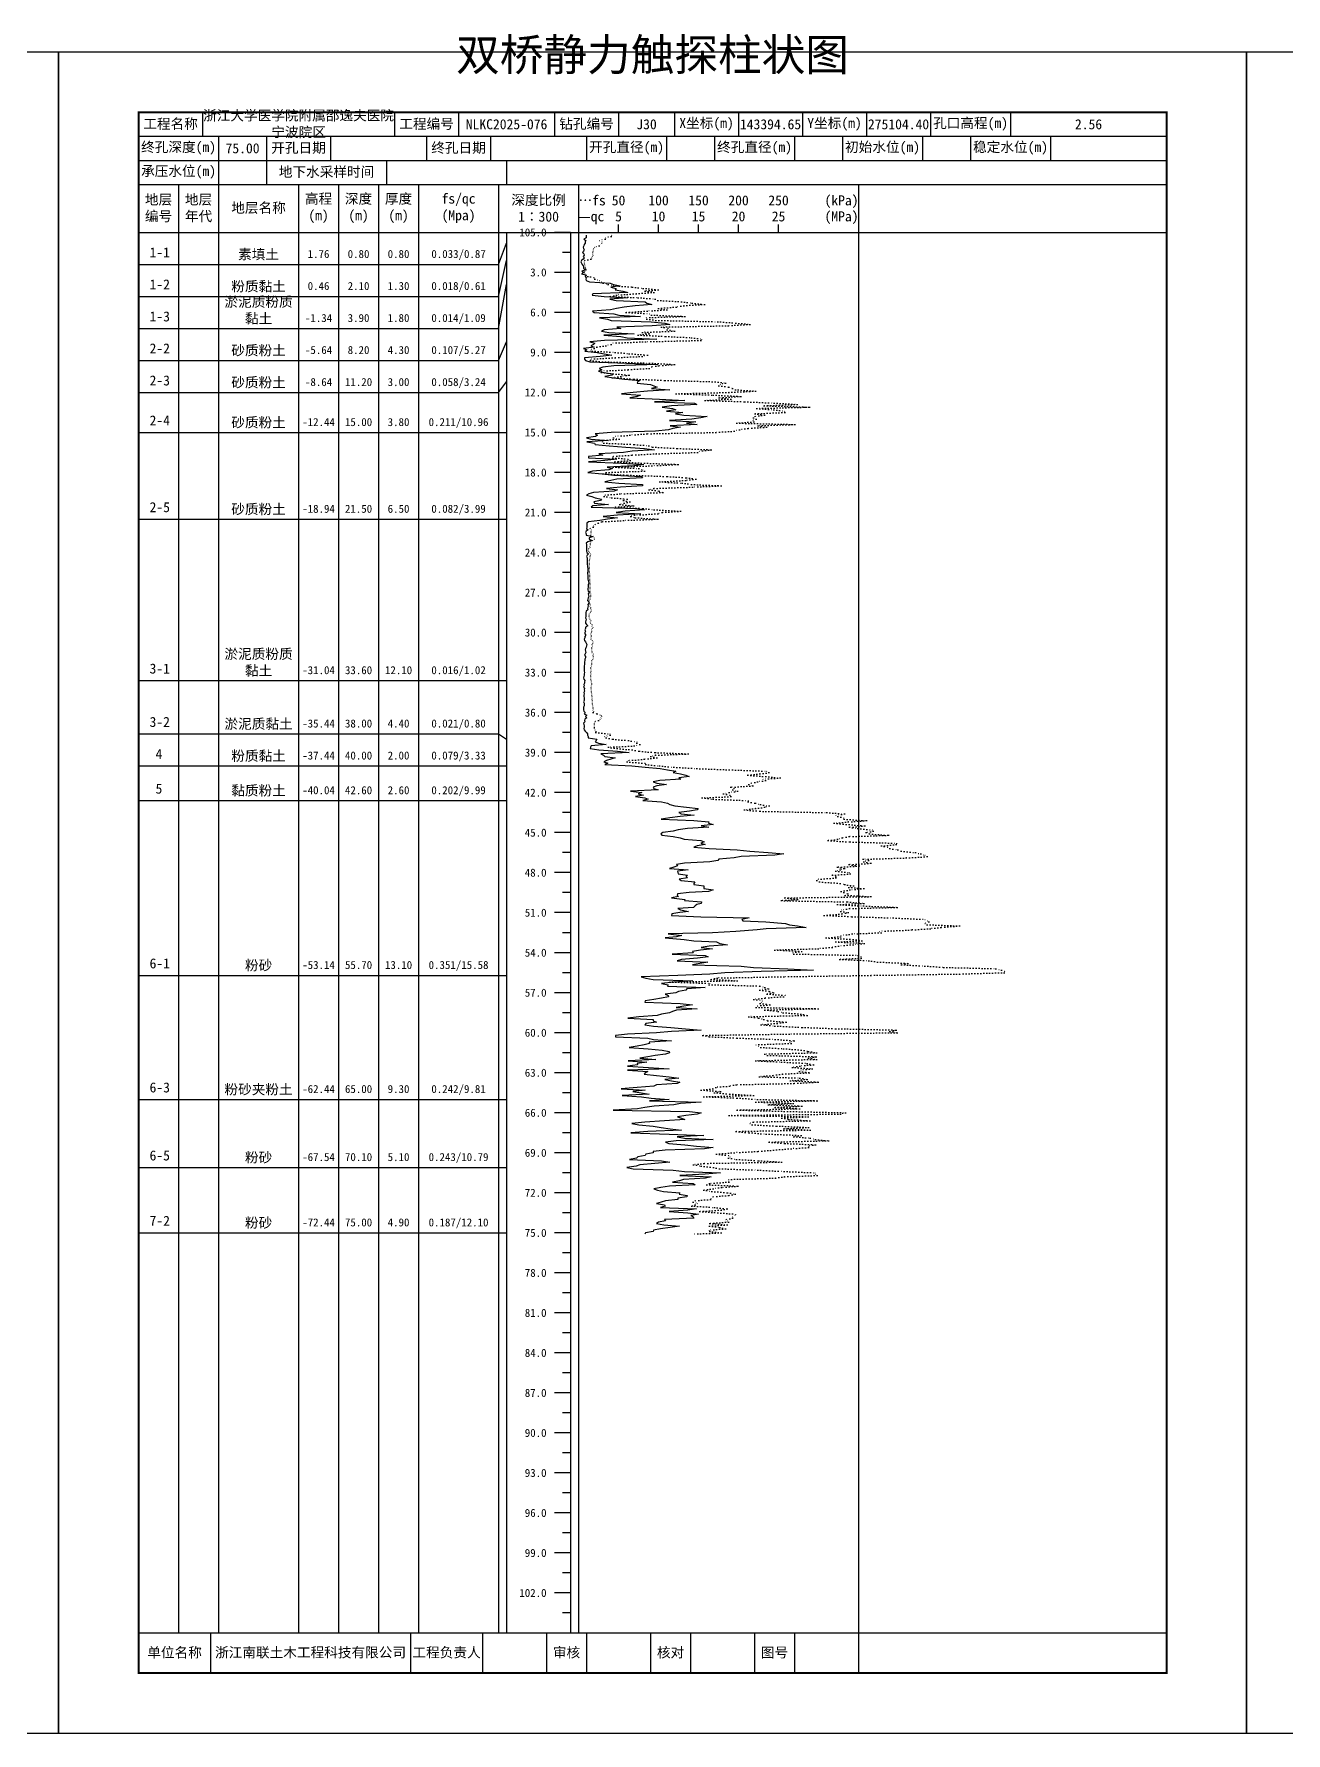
# Model space of a CAD drawing. Extents: x 297 to 65340, y 0 to 425.
# Drawn here: x 8903.9 to 9216.9, y 0 to 424.6 of the extents above; entities that cross this region are included whole.
import ezdxf
from ezdxf.enums import TextEntityAlignment as Align

# ---------------------------------------------------------------- set-up
doc = ezdxf.new("R2010")
doc.units = 0
doc.linetypes.add('DOT', pattern=[6.35, 0, -6.35])
doc.layers.add('FRAME', color=7, linetype='CONTINUOUS')
doc.layers.add('STRATUM', color=7, linetype='CONTINUOUS')
doc.styles.add('ST', font='')
doc.styles.get('ST').set_extended_font_data('SimSun')

msp = doc.modelspace()

# ---------------------------------------------------------------- linework, layer by layer
at = {"layer": 'FRAME', "color": 245, "linetype": 'Continuous'}
for points in [[(8613, 0), (8910, 0), (8910, 420), (8613, 420)], [(8910, 0), (9207, 0), (9207, 420), (8910, 420)], [(9207, 0), (9504, 0), (9504, 420), (9207, 420)]]:
    msp.add_lwpolyline(points, close=True, dxfattribs=at)
at = {"layer": 'FRAME', "linetype": 'Continuous', "const_width": 0.5}
msp.add_lwpolyline([(8930, 15), (9187, 15), (9187, 405), (8930, 405)], close=True, dxfattribs=at)
at = {"layer": 'FRAME', "color": 0, "linetype": 'Continuous'}
for points in [[(8946, 405), (8946, 399)], [(8994, 405), (8994, 399)], [(9010, 405), (9010, 399)], [(9034, 405), (9034, 399)], [(9050, 405), (9050, 399)], [(9064, 405), (9064, 399)], [(9080, 405), (9080, 399)], [(9096, 405), (9096, 399)], [(9112, 405), (9112, 399)], [(9128, 405), (9128, 399)], [(9148, 405), (9148, 399)], [(9187, 405), (9187, 399)], [(8930, 399), (9187, 399)], [(8950, 399), (8950, 393)], [(8962, 399), (8962, 393)], [(8978, 399), (8978, 393)], [(9002, 399), (9002, 393)], [(9018, 399), (9018, 393)], [(9042, 399), (9042, 393)], [(9062, 399), (9062, 393)], [(9074, 399), (9074, 393)], [(9094, 399), (9094, 393)], [(9106, 399), (9106, 393)], [(9126, 399), (9126, 393)], [(9138, 399), (9138, 393)], [(9158, 399), (9158, 393)], [(9187, 399), (9187, 393)], [(8930, 393), (9187, 393)], [(8950, 393), (8950, 387)], [(8962, 393), (8962, 387)], [(8992, 393), (8992, 387)], [(9022, 393), (9022, 387)], [(8930, 387), (9187, 387)], [(8940, 387), (8940, 25)], [(8950, 387), (8950, 25)], [(8970, 387), (8970, 25)], [(8980, 387), (8980, 25)], [(8990, 387), (8990, 25)], [(9000, 387), (9000, 25)], [(9020, 387), (9020, 25)], [(9040, 387), (9040, 25)], [(9110, 387), (9110, 25)], [(8930, 375), (9187, 375)], [(9022, 375), (9022, 25)], [(9038, 375), (9038, 25)], [(9050, 375), (9050, 377)], [(9060, 375), (9060, 377)], [(9070, 375), (9070, 377)], [(9080, 375), (9080, 377)], [(9090, 375), (9090, 377)], [(8930, 25), (9187, 25)], [(8948, 25), (8948, 15)], [(8998, 25), (8998, 15)], [(9016, 25), (9016, 15)], [(9032, 25), (9032, 15)], [(9042, 25), (9042, 15)], [(9058, 25), (9058, 15)], [(9068, 25), (9068, 15)], [(9084, 25), (9084, 15)], [(9094, 25), (9094, 15)], [(9110, 25), (9110, 15)]]:
    msp.add_lwpolyline(points, dxfattribs=at)
at = {"layer": 'STRATUM', "linetype": 'Continuous'}
for points in [[(9038, 375), (9034, 375)], [(9041.92, 374.33), (9041.88, 374), (9041.9, 373.67), (9041.32, 373.33), (9041.84, 373), (9041.64, 372.67), (9041.68, 372.33), (9041.44, 372), (9041.34, 371.67), (9041.14, 371.33), (9041.24, 371), (9041.44, 370.67), (9041.2, 370.33), (9041, 370), (9041.36, 369.67), (9041.38, 369.33), (9041.16, 369), (9041.38, 368.67), (9041.14, 368.33), (9040.76, 368), (9040.6, 367.67), (9040.76, 367.33), (9040.88, 367), (9041.16, 366.67), (9041.24, 366.33), (9041.22, 366), (9041.94, 365.67), (9040.78, 365.33), (9041.28, 365), (9040.76, 364.67), (9041.96, 364.33), (9041.62, 364), (9041.9, 363.67), (9041.84, 363.33), (9041.92, 363), (9042.76, 362.67), (9047.9, 362.33), (9048.76, 362), (9050.4, 361.67), (9048.06, 361.33), (9049.42, 361), (9049.18, 360.67), (9051.06, 360.33), (9052.28, 360), (9043.58, 359.67), (9043.42, 359.33), (9046.4, 359), (9052.22, 358.67), (9047.86, 358.33), (9049.44, 358), (9056.62, 357.67), (9057.06, 357.33), (9058.32, 357), (9054.12, 356.67), (9051.38, 356.33), (9049.48, 356), (9048, 355.67), (9043.5, 355.33), (9043.92, 355), (9048.8, 354.67), (9050.1, 354.33), (9055.46, 354), (9045.22, 353.67), (9047.22, 353.33), (9048.12, 353), (9058.18, 352.67), (9061.58, 352.33), (9062.78, 352), (9058.38, 351.67), (9049.54, 351.33), (9050.6, 351), (9046.38, 350.67), (9045.72, 350.33), (9047.58, 350), (9053.88, 349.67), (9046.32, 349.33), (9050.6, 349), (9052.14, 348.67), (9059.58, 348.33), (9046.5, 348), (9042.82, 347.67), (9044.08, 347.33), (9043.74, 347), (9043.1, 346.67), (9043.88, 346.33), (9041.26, 346), (9042.08, 345.67), (9041.58, 345.33), (9044.68, 345), (9046.38, 344.67), (9048.3, 344.33), (9045.38, 344), (9041.5, 343.67), (9041.46, 343.33), (9041.72, 343), (9042.8, 342.67), (9052, 342.33), (9059.84, 342), (9048.82, 341.67), (9046.06, 341.33), (9045.12, 341), (9045.86, 340.67), (9044.96, 340.33), (9046.38, 340), (9048.42, 339.67), (9048.42, 339.33), (9046.58, 339), (9048.8, 338.67), (9051.48, 338.33), (9055.28, 338), (9054.7, 337.67), (9054.66, 337.33), (9057.98, 337), (9058.84, 336.67), (9059.64, 336.33), (9058.24, 336), (9062.8, 335.67), (9057.24, 335.33), (9053.68, 335), (9050.74, 334.67), (9055.52, 334.33), (9054.62, 334), (9052.82, 333.67), (9060.24, 333.33), (9066.56, 333), (9059, 332.67), (9069.02, 332.33), (9069.56, 332), (9063.2, 331.67), (9060.94, 331.33), (9063.52, 331), (9064.32, 330.67), (9062, 330.33), (9066.1, 330), (9064.2, 329.67), (9066.28, 329.33), (9072.18, 329), (9070.54, 328.67), (9068.32, 328.33), (9062.7, 328), (9069.34, 327.67), (9067, 327.33), (9069.64, 327), (9062.94, 326.67), (9065.48, 326.33), (9063.54, 326), (9062.5, 325.67), (9059.22, 325.33), (9048.14, 325), (9044.18, 324.67), (9044.72, 324.33), (9044.22, 324), (9042.02, 323.67), (9043.06, 323.33), (9047.5, 323), (9042.1, 322.67), (9043.96, 322.33), (9044.12, 322), (9047.66, 321.67), (9051.84, 321.33), (9056.5, 321), (9059.02, 320.67), (9053.42, 320.33), (9051.26, 320), (9045.1, 319.67), (9046.04, 319.33), (9042.52, 319), (9042.5, 318.67), (9049.54, 318.33), (9046.58, 318), (9042.48, 317.67), (9050.76, 317.33), (9056.36, 317), (9053.88, 316.67), (9047.14, 316.33), (9048.52, 316), (9047.56, 315.67), (9043.46, 315.33), (9042.36, 315), (9045.92, 314.67), (9048.82, 314.33), (9055.74, 314), (9055.96, 313.67), (9049.6, 313.33), (9048.1, 313), (9046.6, 312.67), (9050.04, 312.33), (9056.02, 312), (9055.98, 311.67), (9050.46, 311.33), (9047.02, 311), (9049.72, 310.67), (9048.88, 310.33), (9043.72, 310), (9042.6, 309.67), (9042.02, 309.33), (9043.32, 309), (9044.16, 308.67), (9045.7, 308.33), (9045.52, 308), (9043.8, 307.67), (9044.02, 307.33), (9047.52, 307), (9043.6, 306.67), (9043.14, 306.33), (9054.6, 306), (9056.52, 305.67), (9051.66, 305.33), (9049.44, 305), (9055.58, 304.67), (9049.72, 304.33), (9046.16, 304), (9049.74, 303.67), (9047.26, 303.33), (9045.34, 303), (9042.52, 302.67), (9042.04, 302.33), (9042.08, 302), (9042.08, 301.67), (9042.1, 301.33), (9042.02, 301), (9042.42, 300.67), (9041.9, 300.33), (9041.76, 300), (9041.9, 299.67), (9041.9, 299.33), (9043.68, 299), (9042.62, 298.67), (9042.64, 298.33), (9043.32, 298), (9042.28, 297.67), (9041.9, 297.33), (9042, 297), (9041.96, 296.67), (9041.98, 296.33), (9041.98, 296), (9041.98, 295.67), (9042, 295.33), (9042.06, 295), (9042.48, 294.67), (9042.18, 294.33), (9042, 294), (9042.12, 293.67), (9042.14, 293.33), (9042.12, 293), (9042.18, 292.67), (9042.18, 292.33), (9042.16, 292), (9042.22, 291.67), (9042.22, 291.33), (9042.28, 291), (9042.32, 290.67), (9042.28, 290.33), (9042.26, 290), (9042.24, 289.67), (9042.28, 289.33), (9042.36, 289), (9042.3, 288.67), (9042.28, 288.33), (9042.44, 288), (9042.46, 287.67), (9042.6, 287.33), (9042.4, 287), (9042.38, 286.67), (9042.38, 286.33), (9042.36, 286), (9042.34, 285.67), (9042.42, 285.33), (9042.66, 285), (9042.44, 284.67), (9042.48, 284.33), (9042.58, 284), (9042.44, 283.67), (9042.28, 283.33), (9042.24, 283), (9042.56, 282.67), (9042.54, 282.33), (9042.32, 282), (9042.42, 281.67), (9042.36, 281.33), (9042.2, 281), (9042.34, 280.67), (9041.94, 280.33), (9041.8, 280), (9041.86, 279.67), (9041.82, 279.33), (9041.8, 279), (9041.7, 278.67), (9041.9, 278.33), (9041.82, 278), (9041.76, 277.67), (9041.72, 277.33), (9042.02, 277), (9042.28, 276.67), (9041.74, 276.33), (9041.7, 276), (9041.58, 275.67), (9041.7, 275.33), (9041.56, 275), (9041.58, 274.67), (9041.78, 274.33), (9041.54, 274), (9041.58, 273.67), (9041.44, 273.33), (9041.48, 273), (9041.7, 272.67), (9041.92, 272.33), (9042.04, 272), (9041.96, 271.67), (9041.88, 271.33), (9041.72, 271), (9041.68, 270.67), (9041.72, 270.33), (9041.84, 270), (9041.64, 269.67), (9041.5, 269.33), (9041.74, 269), (9041.74, 268.67), (9041.6, 268.33), (9041.58, 268), (9041.5, 267.67), (9041.52, 267.33), (9041.52, 267), (9041.44, 266.67), (9041.38, 266.33), (9041.38, 266), (9041.38, 265.67), (9041.44, 265.33), (9041.48, 265), (9041.38, 264.67), (9041.4, 264.33), (9041.3, 264), (9041.22, 263.67), (9041.36, 263.33), (9041.56, 263), (9041.48, 262.67), (9041.52, 262.33), (9041.3, 262), (9041.42, 261.67), (9041.26, 261.33), (9041.48, 261), (9041.44, 260.67), (9041.52, 260.33), (9041.34, 260), (9041.38, 259.67), (9041.28, 259.33), (9041.3, 259), (9041.44, 258.67), (9041.4, 258.33), (9041.42, 258), (9041.26, 257.67), (9041.38, 257.33), (9041.38, 257), (9041.4, 256.67), (9041.26, 256.33), (9041.2, 256), (9041.22, 255.67), (9041.34, 255.33), (9041.62, 255), (9041.38, 254.67), (9042.06, 254.33), (9041.7, 254), (9042.1, 253.67), (9041.58, 253.33), (9041.48, 253), (9041.56, 252.67), (9041.26, 252.33), (9041.3, 252), (9041.44, 251.67), (9041.38, 251.33), (9041.32, 251), (9041.38, 250.67), (9041.62, 250.33), (9042.02, 250), (9042.2, 249.67), (9042.24, 249.33), (9042.42, 249), (9042.4, 248.67), (9044.56, 248.33), (9044.44, 248), (9044.16, 247.67), (9045, 247.33), (9046.94, 247), (9043.18, 246.67), (9042.98, 246.33), (9042.88, 246), (9045.04, 245.67), (9049.74, 245.33), (9052.68, 245), (9045.58, 244.67), (9046.24, 244.33), (9046.54, 244), (9049.12, 243.67), (9048.06, 243.33), (9047.02, 243), (9046.3, 242.67), (9047.28, 242.33), (9046.56, 242), (9053.34, 241.67), (9056.64, 241.33), (9060.38, 241), (9062.22, 240.67), (9064.36, 240.33), (9063.64, 240), (9065.52, 239.67), (9066.78, 239.33), (9067.64, 239), (9065.1, 238.67), (9065.6, 238.33), (9060.32, 238), (9058.62, 237.67), (9059.54, 237.33), (9061.98, 237), (9059.58, 236.67), (9058.68, 236.33), (9058.86, 236), (9059.88, 235.67), (9052.96, 235.33), (9055.8, 235), (9054.9, 234.67), (9056.2, 234.33), (9054.24, 234), (9056.54, 233.67), (9057.38, 233.33), (9056.06, 233), (9060.76, 232.67), (9062.24, 232.33), (9062.78, 232), (9064.1, 231.67), (9067, 231.33), (9069.94, 231), (9069.68, 230.67), (9067.7, 230.33), (9065.06, 230), (9065.62, 229.67), (9068.88, 229.33), (9065.4, 229), (9062.8, 228.67), (9060.64, 228.33), (9068.78, 228), (9072.58, 227.67), (9072.46, 227.33), (9073.68, 227), (9070.64, 226.67), (9072.58, 226.33), (9067.26, 226), (9064.9, 225.67), (9063.64, 225.33), (9061.06, 225), (9060.58, 224.67), (9060.82, 224.33), (9063.64, 224), (9065.38, 223.67), (9066.44, 223.33), (9070.54, 223), (9071.44, 222.67), (9070.58, 222.33), (9071.64, 222), (9069.64, 221.67), (9068.78, 221.33), (9072.64, 221), (9079.66, 220.67), (9082.78, 220.33), (9087.44, 220), (9091.3, 219.67), (9089.06, 219.33), (9080.68, 219), (9078.94, 218.67), (9075.04, 218.33), (9074.78, 218), (9072.86, 217.67), (9066.52, 217.33), (9064.5, 217), (9064.74, 216.67), (9063.8, 216.33), (9062.76, 216), (9067.44, 215.67), (9064.74, 215.33), (9064.86, 215), (9064.94, 214.67), (9067.24, 214.33), (9066.9, 214), (9067.24, 213.67), (9065.16, 213.33), (9065.64, 213), (9069.08, 212.67), (9068.78, 212.33), (9068.78, 212), (9071.34, 211.67), (9071.34, 211.33), (9071.36, 211), (9073.64, 210.67), (9072.46, 210.33), (9067.66, 210), (9064.76, 209.67), (9064.68, 209.33), (9064.98, 209), (9063.26, 208.67), (9066.58, 208.33), (9066.46, 208), (9070.76, 207.67), (9070.64, 207.33), (9069.56, 207), (9069.12, 206.67), (9068.76, 206.33), (9064.78, 206), (9065.48, 205.67), (9067.52, 205.33), (9065.28, 205), (9063.3, 204.67), (9063.26, 204.33), (9070.56, 204), (9082.68, 203.67), (9080.84, 203.33), (9081.06, 203), (9086.86, 202.67), (9091.72, 202.33), (9092.72, 202), (9094.74, 201.67), (9096.9, 201.33), (9086.9, 201), (9084.62, 200.67), (9079.3, 200.33), (9073.52, 200), (9062.44, 199.67), (9065.84, 199.33), (9064.46, 199), (9061.64, 198.67), (9066.4, 198.33), (9068.78, 198), (9074.46, 197.67), (9075.28, 197.33), (9077.26, 197), (9072.64, 196.67), (9070.68, 196.33), (9073.52, 196), (9070.46, 195.67), (9068.46, 195.33), (9068.64, 195), (9063.44, 194.67), (9071.64, 194.33), (9072.44, 194), (9069.74, 193.67), (9065.76, 193.33), (9064.68, 193), (9072.36, 192.67), (9070.34, 192.33), (9068.46, 192), (9080.62, 191.67), (9083.76, 191.33), (9092.34, 191), (9098.76, 190.67), (9085.62, 190.33), (9076.58, 190), (9072.78, 189.67), (9064.86, 189.33), (9055.66, 189), (9056.86, 188.67), (9058.68, 188.33), (9068.56, 188), (9063.84, 187.67), (9060.76, 187.33), (9062.44, 187), (9062.26, 186.67), (9071.66, 186.33), (9067.08, 186), (9066.84, 185.67), (9064.96, 185.33), (9064.28, 185), (9061.66, 184.67), (9062.38, 184.33), (9062.46, 184), (9060.7, 183.67), (9058.86, 183.33), (9056.64, 183), (9056.54, 182.67), (9065.44, 182.33), (9068.46, 182), (9066.28, 181.67), (9064.44, 181.33), (9069.64, 181), (9064.52, 180.67), (9063.46, 180.33), (9062.76, 180), (9060.72, 179.67), (9059.64, 179.33), (9055.04, 179), (9052.28, 178.67), (9058.64, 178.33), (9058.68, 178), (9059.48, 177.67), (9056.84, 177.33), (9056.58, 177), (9058.7, 176.67), (9063.08, 176.33), (9066.74, 176), (9070.64, 175.67), (9063.24, 175.33), (9059.46, 175), (9052.26, 174.67), (9049.26, 174.33), (9049.24, 174), (9057.36, 173.67), (9058.74, 173.33), (9063.26, 173), (9057.66, 172.67), (9057.72, 172.33), (9056.44, 172), (9054.68, 171.67), (9052.68, 171.33), (9057.44, 171), (9060.9, 170.67), (9062.68, 170.33), (9062.7, 170), (9061.74, 169.67), (9059.12, 169.33), (9057.34, 169), (9055.3, 168.67), (9059.3, 168.33), (9052.44, 168), (9057.06, 167.67), (9054.68, 167.33), (9054.74, 167), (9052.2, 166.67), (9057.52, 166.33), (9062.64, 166), (9052.2, 165.67), (9057.3, 165.33), (9056.68, 165), (9056.44, 164.67), (9059.5, 164.33), (9062.68, 164), (9065.06, 163.67), (9061.56, 163.33), (9063.24, 163), (9065.34, 162.67), (9064.68, 162.33), (9059.52, 162), (9058.86, 161.67), (9054.66, 161.33), (9050.64, 161), (9056.66, 160.67), (9053.54, 160.33), (9055.68, 160), (9057.66, 159.67), (9050.88, 159.33), (9055.76, 159), (9058.18, 158.67), (9062.64, 158.33), (9057.76, 158), (9070.68, 157.67), (9065.46, 157.33), (9063.78, 157), (9058.9, 156.67), (9056.54, 156.33), (9054.76, 156), (9048.64, 155.67), (9067.74, 155.33), (9070.66, 155), (9069.64, 154.67), (9066.86, 154.33), (9064.74, 154), (9065.74, 153.67), (9066.58, 153.33), (9061.52, 153), (9056.54, 152.67), (9053.34, 152.33), (9055.06, 152), (9058.64, 151.67), (9060.64, 151.33), (9062.88, 151), (9065.74, 150.67), (9057.3, 150.33), (9053.08, 150), (9062.64, 149.67), (9071.34, 149.33), (9064.64, 149), (9066.46, 148.67), (9073.64, 148.33), (9064.44, 148), (9061.74, 147.67), (9062.58, 147.33), (9066.58, 147), (9069.52, 146.67), (9073.64, 146.33), (9071.46, 146), (9061.66, 145.67), (9058.64, 145.33), (9058.66, 145), (9056.78, 144.67), (9056.64, 144.33), (9054.78, 144), (9054.46, 143.67), (9052.76, 143.33), (9060.74, 143), (9062.86, 142.67), (9059.08, 142.33), (9055.34, 142), (9054.44, 141.67), (9052.08, 141.33), (9053.66, 141), (9063.66, 140.67), (9066.46, 140.33), (9075.48, 140), (9071.66, 139.67), (9065.3, 139.33), (9073.12, 139), (9071.74, 138.67), (9066.22, 138.33), (9065.24, 138), (9063.46, 137.67), (9068.64, 137.33), (9069.14, 137), (9062.76, 136.67), (9060.56, 136.33), (9058.84, 136), (9059.74, 135.67), (9061.26, 135.33), (9065.28, 135), (9065.14, 134.67), (9067.14, 134.33), (9067.08, 134), (9064.78, 133.67), (9064.86, 133.33), (9061.74, 133), (9060.64, 132.67), (9059.52, 132.33), (9061.52, 132), (9061.66, 131.67), (9060.46, 131.33), (9069.52, 131), (9067.3, 130.67), (9062.68, 130.33), (9067.28, 130), (9070.02, 129.67), (9068.04, 129.33), (9068.68, 129), (9068.78, 128.67), (9061.52, 128.33), (9061.74, 128), (9059.98, 127.67), (9059.52, 127.33), (9061.3, 127), (9065.26, 126.67), (9062.9, 126.33), (9060.46, 126), (9058.7, 125.67), (9058.68, 125.33), (9056.76, 125), (9056.58, 124.67)], [(9020, 367), (9022, 372.33)], [(9038, 370), (9036, 370)], [(8930, 367), (8940, 367)], [(8940, 367), (8950, 367)], [(8950, 367), (8970, 367)], [(8970, 367), (8980, 367)], [(8980, 367), (8990, 367)], [(8990, 367), (9000, 367)], [(9000, 367), (9020, 367)], [(9020, 359), (9022, 368)], [(9020, 351), (9022, 362)], [(9038, 365), (9034, 365)], [(8930, 359), (8940, 359)], [(8940, 359), (8950, 359)], [(8950, 359), (8970, 359)], [(8970, 359), (8980, 359)], [(8980, 359), (8990, 359)], [(8990, 359), (9000, 359)], [(9000, 359), (9020, 359)], [(9038, 360), (9036, 360)], [(9038, 355), (9034, 355)], [(8930, 351), (8940, 351)], [(8940, 351), (8950, 351)], [(8950, 351), (8970, 351)], [(8970, 351), (8980, 351)], [(8980, 351), (8990, 351)], [(8990, 351), (9000, 351)], [(9000, 351), (9020, 351)], [(9038, 350), (9036, 350)], [(9020, 343), (9022, 347.67)], [(9038, 345), (9034, 345)], [(8930, 343), (8940, 343)], [(8940, 343), (8950, 343)], [(8950, 343), (8970, 343)], [(8970, 343), (8980, 343)], [(8980, 343), (8990, 343)], [(8990, 343), (9000, 343)], [(9000, 343), (9020, 343)], [(9038, 340), (9036, 340)], [(9020, 335), (9022, 337.67)], [(8930, 335), (8940, 335)], [(8940, 335), (8950, 335)], [(8950, 335), (8970, 335)], [(8970, 335), (8980, 335)], [(8980, 335), (8990, 335)], [(8990, 335), (9000, 335)], [(9000, 335), (9020, 335)], [(9038, 335), (9034, 335)], [(9038, 330), (9036, 330)], [(8930, 325), (8940, 325)], [(8940, 325), (8950, 325)], [(8950, 325), (8970, 325)], [(8970, 325), (8980, 325)], [(8980, 325), (8990, 325)], [(8990, 325), (9000, 325)], [(9000, 325), (9020, 325)], [(9020, 325), (9022, 325)], [(9038, 325), (9034, 325)], [(9038, 320), (9036, 320)], [(9038, 315), (9034, 315)], [(9038, 310), (9036, 310)], [(8930, 303.33), (8940, 303.33)], [(8940, 303.33), (8950, 303.33)], [(8950, 303.33), (8970, 303.33)], [(8970, 303.33), (8980, 303.33)], [(8980, 303.33), (8990, 303.33)], [(8990, 303.33), (9000, 303.33)], [(9000, 303.33), (9020, 303.33)], [(9020, 303.33), (9022, 303.33)], [(9038, 305), (9034, 305)], [(9038, 300), (9036, 300)], [(9038, 295), (9034, 295)], [(9038, 290), (9036, 290)], [(9038, 285), (9034, 285)], [(9038, 280), (9036, 280)], [(9038, 275), (9034, 275)], [(9038, 270), (9036, 270)], [(9038, 265), (9034, 265)], [(8930, 263), (8940, 263)], [(8940, 263), (8950, 263)], [(8950, 263), (8970, 263)], [(8970, 263), (8980, 263)], [(8980, 263), (8990, 263)], [(8990, 263), (9000, 263)], [(9000, 263), (9020, 263)], [(9020, 263), (9022, 263)], [(9038, 260), (9036, 260)], [(9038, 255), (9034, 255)], [(8930, 249.67), (8940, 249.67)], [(8940, 249.67), (8950, 249.67)], [(8950, 249.67), (8970, 249.67)], [(8970, 249.67), (8980, 249.67)], [(8980, 249.67), (8990, 249.67)], [(8990, 249.67), (9000, 249.67)], [(9000, 249.67), (9020, 249.67)], [(9020, 249.67), (9022, 248.33)], [(9038, 250), (9036, 250)], [(9038, 245), (9034, 245)], [(8930, 241.67), (8940, 241.67)], [(8940, 241.67), (8950, 241.67)], [(8950, 241.67), (8970, 241.67)], [(8970, 241.67), (8980, 241.67)], [(8980, 241.67), (8990, 241.67)], [(8990, 241.67), (9000, 241.67)], [(9000, 241.67), (9020, 241.67)], [(9020, 241.67), (9022, 241.67)], [(9038, 240), (9036, 240)], [(9038, 235), (9034, 235)], [(8930, 233), (8940, 233)], [(8940, 233), (8950, 233)], [(8950, 233), (8970, 233)], [(8970, 233), (8980, 233)], [(8980, 233), (8990, 233)], [(8990, 233), (9000, 233)], [(9000, 233), (9020, 233)], [(9020, 233), (9022, 233)], [(9038, 230), (9036, 230)], [(9038, 225), (9034, 225)], [(9038, 220), (9036, 220)], [(9038, 215), (9034, 215)], [(9038, 210), (9036, 210)], [(9038, 205), (9034, 205)], [(9038, 200), (9036, 200)], [(9038, 195), (9034, 195)], [(8930, 189.33), (8940, 189.33)], [(8940, 189.33), (8950, 189.33)], [(8950, 189.33), (8970, 189.33)], [(8970, 189.33), (8980, 189.33)], [(8980, 189.33), (8990, 189.33)], [(8990, 189.33), (9000, 189.33)], [(9000, 189.33), (9020, 189.33)], [(9020, 189.33), (9022, 189.33)], [(9038, 190), (9036, 190)], [(9038, 185), (9034, 185)], [(9038, 180), (9036, 180)], [(9038, 175), (9034, 175)], [(9038, 170), (9036, 170)], [(9038, 165), (9034, 165)], [(8930, 158.33), (8940, 158.33)], [(8940, 158.33), (8950, 158.33)], [(8950, 158.33), (8970, 158.33)], [(8970, 158.33), (8980, 158.33)], [(8980, 158.33), (8990, 158.33)], [(8990, 158.33), (9000, 158.33)], [(9000, 158.33), (9020, 158.33)], [(9020, 158.33), (9022, 158.33)], [(9038, 160), (9036, 160)], [(9038, 155), (9034, 155)], [(9038, 150), (9036, 150)], [(9038, 145), (9034, 145)], [(8930, 141.33), (8940, 141.33)], [(8940, 141.33), (8950, 141.33)], [(8950, 141.33), (8970, 141.33)], [(8970, 141.33), (8980, 141.33)], [(8980, 141.33), (8990, 141.33)], [(8990, 141.33), (9000, 141.33)], [(9000, 141.33), (9020, 141.33)], [(9020, 141.33), (9022, 141.33)], [(9038, 140), (9036, 140)], [(9038, 135), (9034, 135)], [(9038, 130), (9036, 130)], [(8930, 125), (8940, 125)], [(8940, 125), (8950, 125)], [(8950, 125), (8970, 125)], [(8970, 125), (8980, 125)], [(8980, 125), (8990, 125)], [(8990, 125), (9000, 125)], [(9000, 125), (9020, 125)], [(9020, 125), (9022, 125)], [(9038, 125), (9034, 125)], [(9038, 120), (9036, 120)], [(9038, 115), (9034, 115)], [(9038, 110), (9036, 110)], [(9038, 105), (9034, 105)], [(9038, 100), (9036, 100)], [(9038, 95), (9034, 95)], [(9038, 90), (9036, 90)], [(9038, 85), (9034, 85)], [(9038, 80), (9036, 80)], [(9038, 75), (9034, 75)], [(9038, 70), (9036, 70)], [(9038, 65), (9034, 65)], [(9038, 60), (9036, 60)], [(9038, 55), (9034, 55)], [(9038, 50), (9036, 50)], [(9038, 45), (9034, 45)], [(9038, 40), (9036, 40)], [(9038, 35), (9034, 35)], [(9038, 30), (9036, 30)]]:
    msp.add_lwpolyline(points, dxfattribs=at)
at = {"layer": 'STRATUM', "linetype": 'DOT', "ltscale": 0.1}
msp.add_lwpolyline([(9048.3, 374.33), (9048.16, 374), (9046.8, 373.67), (9046.66, 373.33), (9045.24, 373), (9045.8, 372.67), (9045.76, 372.33), (9045.52, 372), (9045.16, 371.67), (9044.06, 371.33), (9043.8, 371), (9043.66, 370.67), (9043.56, 370.33), (9043.52, 370), (9043.46, 369.67), (9043.62, 369.33), (9043.46, 369), (9043.3, 368.67), (9043.08, 368.33), (9041.5, 368), (9041.44, 367.67), (9041.44, 367.33), (9041.52, 367), (9041.56, 366.67), (9041.64, 366.33), (9041.8, 366), (9041.5, 365.67), (9041.46, 365.33), (9041.44, 365), (9041.56, 364.67), (9041.9, 364.33), (9042.3, 364), (9043.88, 363.67), (9044.04, 363.33), (9045.24, 363), (9045.62, 362.67), (9046.18, 362.33), (9047.44, 362), (9048.7, 361.67), (9053.48, 361.33), (9056.14, 361), (9059.88, 360.67), (9056.66, 360.33), (9058.86, 360), (9054.38, 359.67), (9049.52, 359.33), (9047.9, 359), (9054.88, 358.67), (9059.12, 358.33), (9059.8, 358), (9065.72, 357.67), (9068.42, 357.33), (9071.5, 357), (9066.28, 356.67), (9064.42, 356.33), (9060, 356), (9062.04, 355.67), (9057.16, 355.33), (9051.94, 355), (9057.62, 354.67), (9058.22, 354.33), (9066.6, 354), (9056.7, 353.67), (9057.1, 353.33), (9059.36, 353), (9074.78, 352.67), (9079.34, 352.33), (9082.78, 352), (9077.44, 351.67), (9060.72, 351.33), (9062.56, 351), (9062.14, 350.67), (9063.96, 350.33), (9055.98, 350), (9057.64, 349.67), (9054.9, 349.33), (9061.82, 349), (9068.24, 348.67), (9070.76, 348.33), (9070.56, 348), (9056.76, 347.67), (9048.62, 347.33), (9048.12, 347), (9046.86, 346.67), (9044.6, 346.33), (9043.94, 346), (9043.1, 345.67), (9043.44, 345.33), (9049.18, 345), (9052.68, 344.67), (9057.26, 344.33), (9055.92, 344), (9049.12, 343.67), (9043.06, 343.33), (9042.96, 343), (9045.98, 342.67), (9057.72, 342.33), (9063.98, 342), (9060.02, 341.67), (9058.28, 341.33), (9057.68, 341), (9052.28, 340.67), (9045.68, 340.33), (9045.76, 340), (9048.64, 339.67), (9052.62, 339.33), (9050.56, 339), (9048.46, 338.67), (9053.94, 338.33), (9061.66, 338), (9074.16, 337.67), (9076.74, 337.33), (9075.5, 337), (9075.1, 336.67), (9077.6, 336.33), (9078.52, 336), (9079.2, 335.67), (9084.22, 335.33), (9077.56, 335), (9064.38, 334.67), (9073.66, 334.33), (9080.56, 334), (9075.16, 333.67), (9078.06, 333.33), (9071.66, 333), (9081.6, 332.67), (9088.92, 332.33), (9094.66, 332), (9086.4, 331.67), (9097.72, 331.33), (9084.58, 331), (9088.82, 330.67), (9091.52, 330.33), (9091.58, 330), (9084.12, 329.67), (9086.5, 329.33), (9084.02, 329), (9083.76, 328.67), (9084.44, 328.33), (9083.56, 328), (9083.82, 327.67), (9079.6, 327.33), (9094.04, 327), (9084.92, 326.67), (9086.98, 326.33), (9082.32, 326), (9080.2, 325.67), (9078.92, 325.33), (9074.32, 325), (9057.08, 324.67), (9052.86, 324.33), (9049.34, 324), (9048.7, 323.67), (9050.12, 323.33), (9046.28, 323), (9045.94, 322.67), (9046.3, 322.33), (9054.02, 322), (9057.54, 321.67), (9058.56, 321.33), (9064.76, 321), (9073.18, 320.67), (9070.22, 320.33), (9069.74, 320), (9059.44, 319.67), (9053.2, 319.33), (9048.58, 319), (9048.6, 318.67), (9052.46, 318.33), (9052.94, 318), (9049.08, 317.67), (9056.52, 317.33), (9064.88, 317), (9058.34, 316.67), (9048.62, 316.33), (9055.04, 316), (9056.02, 315.67), (9056.48, 315.33), (9046.9, 315), (9046.06, 314.67), (9052.34, 314.33), (9062.24, 314), (9066.98, 313.67), (9069.3, 313.33), (9066.76, 313), (9060.28, 312.67), (9065.9, 312.33), (9068.24, 312), (9075.68, 311.67), (9068.5, 311.33), (9058.8, 311), (9057.66, 310.67), (9060.16, 310.33), (9061.04, 310), (9050.36, 309.67), (9046.66, 309.33), (9046.38, 309), (9048.3, 308.67), (9052.16, 308.33), (9051.26, 308), (9052.84, 307.67), (9051.38, 307.33), (9050.34, 307), (9053.7, 306.67), (9049.22, 306.33), (9056.14, 306), (9058.88, 305.67), (9065.52, 305.33), (9060.88, 305), (9059.82, 304.67), (9053.98, 304.33), (9053.06, 304), (9054.24, 303.67), (9059.82, 303.33), (9051.26, 303), (9045.72, 302.67), (9044.92, 302.33), (9044.14, 302), (9043.8, 301.67), (9043.64, 301.33), (9042.86, 301), (9043.14, 300.67), (9043.1, 300.33), (9043.08, 300), (9043.06, 299.67), (9043.02, 299.33), (9043.48, 299), (9043.9, 298.67), (9043.98, 298.33), (9043.6, 298), (9043, 297.67), (9042.9, 297.33), (9042.88, 297), (9042.86, 296.67), (9042.88, 296.33), (9042.5, 296), (9042.44, 295.67), (9042.46, 295.33), (9042.64, 295), (9043.06, 294.67), (9042.88, 294.33), (9042.84, 294), (9042.78, 293.67), (9042.78, 293.33), (9042.66, 293), (9042.62, 292.67), (9042.62, 292.33), (9042.62, 292), (9042.64, 291.67), (9042.62, 291.33), (9042.64, 291), (9042.62, 290.67), (9042.66, 290.33), (9042.66, 290), (9042.74, 289.67), (9042.74, 289.33), (9042.74, 289), (9042.74, 288.67), (9042.72, 288.33), (9042.74, 288), (9042.86, 287.67), (9042.86, 287.33), (9042.86, 287), (9042.8, 286.67), (9042.82, 286.33), (9042.8, 286), (9042.78, 285.67), (9042.82, 285.33), (9042.82, 285), (9043.02, 284.67), (9043.02, 284.33), (9042.98, 284), (9042.9, 283.67), (9042.88, 283.33), (9042.6, 283), (9042.66, 282.67), (9042.74, 282.33), (9042.82, 282), (9042.82, 281.67), (9042.98, 281.33), (9043, 281), (9043.14, 280.67), (9043.1, 280.33), (9042.98, 280), (9042.66, 279.67), (9042.62, 279.33), (9042.58, 279), (9042.62, 278.67), (9042.86, 278.33), (9043.14, 278), (9042.9, 277.67), (9042.96, 277.33), (9043.3, 277), (9043.36, 276.67), (9043.64, 276.33), (9043.42, 276), (9043.28, 275.67), (9043.26, 275.33), (9043.24, 275), (9042.98, 274.67), (9043.12, 274.33), (9043.18, 274), (9043.1, 273.67), (9043.06, 273.33), (9043.38, 273), (9043.6, 272.67), (9043.52, 272.33), (9043.28, 272), (9043.48, 271.67), (9043.24, 271.33), (9043.2, 271), (9043.26, 270.67), (9043.28, 270.33), (9043.36, 270), (9043.64, 269.67), (9043.6, 269.33), (9043.66, 269), (9043.68, 268.67), (9043.52, 268.33), (9043.26, 268), (9043.26, 267.67), (9043.26, 267.33), (9043.24, 267), (9043.2, 266.67), (9042.98, 266.33), (9043, 266), (9043.06, 265.67), (9043.06, 265.33), (9043.02, 265), (9043.06, 264.67), (9043.04, 264.33), (9042.98, 264), (9042.98, 263.67), (9042.98, 263.33), (9043.1, 263), (9043.18, 262.67), (9043.24, 262.33), (9043.22, 262), (9043.18, 261.67), (9043.06, 261.33), (9043.1, 261), (9043.18, 260.67), (9043.14, 260.33), (9043.18, 260), (9043.24, 259.67), (9043.24, 259.33), (9043.32, 259), (9043.36, 258.67), (9043.36, 258.33), (9043.38, 258), (9043.4, 257.67), (9043.44, 257.33), (9043.44, 257), (9043.46, 256.67), (9043.58, 256.33), (9043.56, 256), (9043.6, 255.67), (9043.72, 255.33), (9043.68, 255), (9044.64, 254.67), (9045.64, 254.33), (9045.76, 254), (9045.62, 253.67), (9045.44, 253.33), (9045, 253), (9043.98, 252.67), (9043.94, 252.33), (9043.88, 252), (9043.9, 251.67), (9043.9, 251.33), (9043.9, 251), (9044.04, 250.67), (9044.36, 250.33), (9044.34, 250), (9047.84, 249.67), (9047.9, 249.33), (9046.48, 249), (9046.92, 248.67), (9048.62, 248.33), (9052.46, 248), (9054.6, 247.67), (9054.6, 247.33), (9055.32, 247), (9053.94, 246.67), (9047.46, 246.33), (9049.68, 246), (9053.44, 245.67), (9055.24, 245.33), (9059.2, 245), (9067.44, 244.67), (9059.26, 244.33), (9058.1, 244), (9059.56, 243.67), (9056.44, 243.33), (9052.48, 243), (9052.12, 242.67), (9056.64, 242.33), (9056.78, 242), (9060.22, 241.67), (9063.84, 241.33), (9069.6, 241), (9078.48, 240.67), (9086.98, 240.33), (9087.6, 240), (9085.34, 239.67), (9082.36, 239.33), (9086.82, 239), (9090.44, 238.67), (9086.08, 238.33), (9086.7, 238), (9084.76, 237.67), (9083.12, 237.33), (9082.6, 237), (9083.56, 236.67), (9078.04, 236.33), (9078.96, 236), (9078.54, 235.67), (9079.72, 235.33), (9077.64, 235), (9076.24, 234.67), (9077.9, 234.33), (9078.08, 234), (9070.92, 233.67), (9073.66, 233.33), (9082.44, 233), (9082.42, 232.67), (9084.22, 232.33), (9085.52, 232), (9087.66, 231.67), (9086.48, 231.33), (9084.24, 231), (9081.48, 230.67), (9085.38, 230.33), (9102.08, 230), (9106.46, 229.67), (9104.34, 229.33), (9104.84, 229), (9106.28, 228.67), (9106.44, 228.33), (9111.96, 228), (9107.44, 227.67), (9103.94, 227.33), (9107.64, 227), (9111.56, 226.67), (9107.78, 226.33), (9109.84, 226), (9113.44, 225.67), (9113.68, 225.33), (9111.88, 225), (9112.76, 224.67), (9117.46, 224.33), (9107.64, 224), (9105.94, 223.67), (9104.72, 223.33), (9102.44, 223), (9107.94, 222.67), (9119.46, 222.33), (9119.44, 222), (9115.72, 221.67), (9117.26, 221.33), (9117.84, 221), (9119.82, 220.67), (9120.68, 220.33), (9124.22, 220), (9125.56, 219.67), (9126.54, 219.33), (9127.16, 219), (9121.94, 218.67), (9111.12, 218.33), (9112.52, 218), (9111.34, 217.67), (9113.04, 217.33), (9107.68, 217), (9110.18, 216.67), (9104.74, 216.33), (9106.46, 216), (9105.42, 215.67), (9104.34, 215.33), (9107.66, 215), (9107.94, 214.67), (9103.48, 214.33), (9104.34, 214), (9104.36, 213.67), (9099.94, 213.33), (9099.56, 213), (9100.26, 212.67), (9105.44, 212.33), (9106.54, 212), (9108.76, 211.67), (9107.58, 211.33), (9111.34, 211), (9107.84, 210.67), (9105.66, 210.33), (9106.36, 210), (9107.36, 209.67), (9106.68, 209.33), (9113.06, 209), (9091.6, 208.67), (9094.76, 208.33), (9090.74, 208), (9107.24, 207.67), (9111.34, 207.33), (9104.72, 207), (9111.24, 206.67), (9119.64, 206.33), (9107.72, 206), (9105.84, 205.67), (9105.56, 205.33), (9107.44, 205), (9105.84, 204.67), (9101.44, 204.33), (9108.42, 204), (9118.68, 203.67), (9126.56, 203.33), (9127.14, 203), (9127.56, 202.67), (9126.56, 202.33), (9127.16, 202), (9135.26, 201.67), (9130.56, 201.33), (9127.94, 201), (9123.26, 200.67), (9115.26, 200.33), (9115.62, 200), (9108.42, 199.67), (9105.64, 199.33), (9105.52, 199), (9101.94, 198.67), (9108.64, 198.33), (9110.86, 198), (9104.34, 197.67), (9111.42, 197.33), (9108.62, 197), (9104.96, 196.67), (9103.38, 196.33), (9099.94, 196), (9089.08, 195.67), (9095.78, 195.33), (9093.56, 195), (9093.84, 194.67), (9109.88, 194.33), (9110.56, 194), (9110.68, 193.67), (9105.34, 193.33), (9112.54, 193), (9114.76, 192.67), (9122.34, 192.33), (9120.74, 192), (9126.56, 191.67), (9131.32, 191.33), (9144.32, 191), (9145.7, 190.67), (9146.56, 190.33), (9146.44, 190), (9135.26, 189.67), (9113.06, 189.33), (9091.28, 189), (9074.68, 188.67), (9073.16, 188.33), (9079.68, 188), (9062.84, 187.67), (9072.76, 187.33), (9072.66, 187), (9085.36, 186.67), (9086.58, 186.33), (9087.46, 186), (9085.34, 185.67), (9087.74, 185.33), (9088.74, 185), (9087.16, 184.67), (9091.74, 184.33), (9091.2, 184), (9086.54, 183.67), (9083.86, 183.33), (9085.96, 183), (9085.72, 182.67), (9085.44, 182.33), (9087.78, 182), (9084.76, 181.67), (9084.38, 181.33), (9099.92, 181), (9086.56, 180.67), (9089.92, 180.33), (9091.16, 180), (9095.56, 179.67), (9097.14, 179.33), (9082.54, 179), (9085.06, 178.67), (9086.34, 178.33), (9087.34, 178), (9091.92, 177.67), (9089.64, 177.33), (9085.64, 177), (9089.06, 176.67), (9095.96, 176.33), (9104.34, 176), (9119.44, 175.67), (9117.86, 175.33), (9119.66, 175), (9092.66, 174.67), (9071.08, 174.33), (9072.76, 174), (9079.66, 173.67), (9089.16, 173.33), (9093.92, 173), (9092.84, 172.67), (9093.16, 172.33), (9084.32, 172), (9084.96, 171.67), (9085.56, 171.33), (9091.24, 171), (9095.66, 170.67), (9097.52, 170.33), (9099.46, 170), (9086.56, 169.67), (9087.26, 169.33), (9099.42, 169), (9097.52, 168.67), (9099.46, 168.33), (9084.34, 168), (9090.74, 167.67), (9097.14, 167.33), (9098.74, 167), (9095.3, 166.67), (9093.46, 166.33), (9098.4, 166), (9095.66, 165.67), (9095.26, 165.33), (9097.68, 165), (9090.96, 164.67), (9088.56, 164.33), (9085.24, 164), (9095.34, 163.67), (9097.14, 163.33), (9093, 163), (9099.94, 162.67), (9093.78, 162.33), (9079.44, 162), (9077.72, 161.67), (9074.32, 161.33), (9073.56, 161), (9070.68, 160.67), (9075.46, 160.33), (9073.96, 160), (9077.84, 159.67), (9083.74, 159.33), (9071.34, 159), (9079.64, 158.67), (9084.74, 158.33), (9099.66, 158), (9084.32, 157.67), (9093.66, 157.33), (9087.46, 157), (9095.84, 156.67), (9089.16, 156.33), (9095.26, 156), (9079.68, 155.67), (9092.26, 155.33), (9106.74, 155), (9105.52, 154.67), (9077.62, 154.33), (9097.44, 154), (9090.82, 153.67), (9092.54, 153.33), (9097.86, 153), (9083.66, 152.67), (9082.8, 152.33), (9083.4, 152), (9089.56, 151.67), (9097.52, 151.33), (9091.34, 151), (9097.94, 150.67), (9079.44, 150.33), (9082.68, 150), (9086.92, 149.67), (9095.64, 149.33), (9093.84, 149), (9097.94, 148.67), (9099.24, 148.33), (9102.46, 148), (9087.64, 147.67), (9091.62, 147.33), (9099.26, 147), (9097.46, 146.67), (9097.46, 146.33), (9093.16, 146), (9088.76, 145.67), (9084.76, 145.33), (9078.92, 145), (9074.48, 144.67), (9077.46, 144.33), (9077.86, 144), (9077.52, 143.67), (9079.52, 143.33), (9085.04, 143), (9090.7, 142.67), (9071.34, 142.33), (9068.76, 142), (9070.68, 141.67), (9073.7, 141.33), (9075.24, 141), (9084.78, 140.67), (9091.38, 140.33), (9099.06, 140), (9099.26, 139.67), (9099.66, 139.33), (9091.52, 139), (9089.26, 138.67), (9077.46, 138.33), (9077.48, 138), (9077.58, 137.67), (9072.74, 137.33), (9072.06, 137), (9079.84, 136.67), (9075.72, 136.33), (9073.66, 136), (9071.3, 135.67), (9073.36, 135.33), (9077.26, 135), (9079.16, 134.67), (9077.48, 134.33), (9073.56, 134), (9073.08, 133.67), (9072.96, 133.33), (9069.12, 133), (9068.62, 132.67), (9069.76, 132.33), (9069.18, 132), (9068.28, 131.67), (9073.96, 131.33), (9077.16, 131), (9075.64, 130.67), (9070.36, 130.33), (9074.84, 130), (9079.26, 129.67), (9079.16, 129.33), (9078.54, 129), (9078.5, 128.67), (9076.86, 128.33), (9077.14, 128), (9077.48, 127.67), (9072.8, 127.33), (9077.14, 127), (9072.74, 126.67), (9075.28, 126.33), (9076.72, 126), (9072.64, 125.67), (9072.78, 125.33), (9075.66, 125), (9068.38, 124.67)], dxfattribs=at)

# ---------------------------------------------------------------- texts
at = {"layer": 'FRAME', "style": 'ST'}
msp.add_text('双桥静力触探柱状图', height=8, dxfattribs=at).set_placement((9058.5, 413), align=Align.BOTTOM_CENTER)
for s, p in [('…fs', (9040, 383)), ('—qc', (9040, 379))]:
    msp.add_text(s, height=2.5, dxfattribs=at).set_placement(p, align=Align.MIDDLE_LEFT)
for s, p in [('50', (9050, 383)), ('100', (9060, 383)), ('150', (9070, 383)), ('200', (9080, 383)), ('250', (9090, 383)), ('5', (9050, 379)), ('10', (9060, 379)), ('15', (9070, 379)), ('20', (9080, 379)), ('25', (9090, 379))]:
    msp.add_text(s, height=2.5, dxfattribs=at).set_placement(p, align=Align.MIDDLE_CENTER)
for s, p in [('(kPa)', (9110, 383)), ('(MPa)', (9110, 379))]:
    msp.add_text(s, height=2.5, dxfattribs=at).set_placement(p, align=Align.MIDDLE_RIGHT)
at = {"layer": 'FRAME', "char_height": 2.5, "attachment_point": 5, "style": 'ST'}
for s, insert, width in [('工程名称', (8938, 402), 16), ('浙江大学医学院附属邵逸夫医院宁波院区', (8970, 402), 48), ('工程编号', (9002, 402), 16), ('钻孔编号', (9042, 402), 16), ('X坐标(m)', (9072, 402), 16), ('Y坐标(m)', (9104, 402), 16), ('孔口高程(m)', (9138, 402), 20), ('NLKC2025-076', (9022, 402), 24), ('J30', (9057, 402), 14), ('143394.65', (9088, 402), 16), ('275104.40', (9120, 402), 16), ('2.56', (9167.5, 402), 39), ('终孔深度(m)', (8940, 396), 20), ('75.00', (8956, 396), 12), ('开孔日期', (8970, 396), 16), ('终孔日期', (9010, 396), 16), ('开孔直径(m)', (9052, 396), 20), ('终孔直径(m)', (9084, 396), 20), ('初始水位(m)', (9116, 396), 20), ('稳定水位(m)', (9148, 396), 20), ('承压水位(m)', (8940, 390), 20), ('地下水采样时间', (8977, 390), 30), ('地层编号', (8935, 381), 10), ('地层年代', (8945, 381), 10), ('地层名称', (8960, 381), 20), ('高程\\P(m)', (8975, 381), 10), ('深度\\P(m)', (8985, 381), 10), ('厚度\\P(m)', (8995, 381), 10), ('fs/qc\\P(Mpa)', (9010, 381), 20), ('深度比例\\P1∶300', (9030, 381), 20), ('单位名称', (8939, 20), 18), ('浙江南联土木工程科技有限公司', (8973, 20), 50), ('工程负责人', (9007, 20), 18), ('审核', (9037, 20), 10), ('核对', (9063, 20), 10), ('图号', (9089, 20), 10)]:
    msp.add_mtext(s, dxfattribs=dict(at, insert=insert, width=width))
at = {"layer": 'STRATUM', "style": 'ST'}
for s, p in [('105.0', (9032, 375)), ('3.0', (9032, 365)), ('6.0', (9032, 355)), ('9.0', (9032, 345)), ('12.0', (9032, 335)), ('15.0', (9032, 325)), ('18.0', (9032, 315)), ('21.0', (9032, 305)), ('24.0', (9032, 295)), ('27.0', (9032, 285)), ('30.0', (9032, 275)), ('33.0', (9032, 265)), ('36.0', (9032, 255)), ('39.0', (9032, 245)), ('42.0', (9032, 235)), ('45.0', (9032, 225)), ('48.0', (9032, 215)), ('51.0', (9032, 205)), ('54.0', (9032, 195)), ('57.0', (9032, 185)), ('60.0', (9032, 175)), ('63.0', (9032, 165)), ('66.0', (9032, 155)), ('69.0', (9032, 145)), ('72.0', (9032, 135)), ('75.0', (9032, 125)), ('78.0', (9032, 115)), ('81.0', (9032, 105)), ('84.0', (9032, 95)), ('87.0', (9032, 85)), ('90.0', (9032, 75)), ('93.0', (9032, 65)), ('96.0', (9032, 55)), ('99.0', (9032, 45)), ('102.0', (9032, 35))]:
    msp.add_text(s, height=2, dxfattribs=at).set_placement(p, align=Align.MIDDLE_RIGHT)
for s, p in [('1-1', (8932.75, 370)), ('1-2', (8932.75, 362)), ('1-3', (8932.75, 354)), ('2-2', (8932.75, 346)), ('2-3', (8932.75, 338)), ('2-4', (8932.75, 328)), ('2-5', (8932.75, 306.33)), ('3-1', (8932.75, 266)), ('3-2', (8932.75, 252.67)), ('4', (8934.25, 244.67)), ('5', (8934.25, 236)), ('6-1', (8932.75, 192.33)), ('6-3', (8932.75, 161.33)), ('6-5', (8932.75, 144.33)), ('7-2', (8932.75, 128))]:
    msp.add_text(s, height=2.5, dxfattribs=at).set_placement(p, align=Align.MIDDLE_LEFT)
for s, p in [('1.76', (8975, 368)), ('0.80', (8985, 368)), ('0.80', (8995, 368)), ('0.033/0.87', (9010, 368)), ('0.46', (8975, 360)), ('2.10', (8985, 360)), ('1.30', (8995, 360)), ('0.018/0.61', (9010, 360)), ('-1.34', (8975, 352)), ('3.90', (8985, 352)), ('1.80', (8995, 352)), ('0.014/1.09', (9010, 352)), ('-5.64', (8975, 344)), ('8.20', (8985, 344)), ('4.30', (8995, 344)), ('0.107/5.27', (9010, 344)), ('-8.64', (8975, 336)), ('11.20', (8985, 336)), ('3.00', (8995, 336)), ('0.058/3.24', (9010, 336)), ('-12.44', (8975, 326)), ('15.00', (8985, 326)), ('3.80', (8995, 326)), ('0.211/10.96', (9010, 326)), ('-18.94', (8975, 304.33)), ('21.50', (8985, 304.33)), ('6.50', (8995, 304.33)), ('0.082/3.99', (9010, 304.33)), ('-31.04', (8975, 264)), ('33.60', (8985, 264)), ('12.10', (8995, 264)), ('0.016/1.02', (9010, 264)), ('-35.44', (8975, 250.67)), ('38.00', (8985, 250.67)), ('4.40', (8995, 250.67)), ('0.021/0.80', (9010, 250.67)), ('-37.44', (8975, 242.67)), ('40.00', (8985, 242.67)), ('2.00', (8995, 242.67)), ('0.079/3.33', (9010, 242.67)), ('-40.04', (8975, 234)), ('42.60', (8985, 234)), ('2.60', (8995, 234)), ('0.202/9.99', (9010, 234)), ('-53.14', (8975, 190.33)), ('55.70', (8985, 190.33)), ('13.10', (8995, 190.33)), ('0.351/15.58', (9010, 190.33)), ('-62.44', (8975, 159.33)), ('65.00', (8985, 159.33)), ('9.30', (8995, 159.33)), ('0.242/9.81', (9010, 159.33)), ('-67.54', (8975, 142.33)), ('70.10', (8985, 142.33)), ('5.10', (8995, 142.33)), ('0.243/10.79', (9010, 142.33)), ('-72.44', (8975, 126)), ('75.00', (8985, 126)), ('4.90', (8995, 126)), ('0.187/12.10', (9010, 126))]:
    msp.add_text(s, height=2, dxfattribs=at).set_placement(p, align=Align.BOTTOM_CENTER)
at = {"layer": 'STRATUM', "char_height": 2.5, "width": 20, "attachment_point": 8, "style": 'ST'}
for s, insert in [('素填土', (8960, 368)), ('粉质黏土', (8960, 360)), ('淤泥质粉质黏土', (8960, 352)), ('砂质粉土', (8960, 344)), ('砂质粉土', (8960, 336)), ('砂质粉土', (8960, 326)), ('砂质粉土', (8960, 304.33)), ('淤泥质粉质黏土', (8960, 264)), ('淤泥质黏土', (8960, 250.67)), ('粉质黏土', (8960, 242.67)), ('黏质粉土', (8960, 234)), ('粉砂', (8960, 190.33)), ('粉砂夹粉土', (8960, 159.33)), ('粉砂', (8960, 142.33)), ('粉砂', (8960, 126))]:
    msp.add_mtext(s, dxfattribs=dict(at, insert=insert))

doc.saveas('drawing.dxf')
